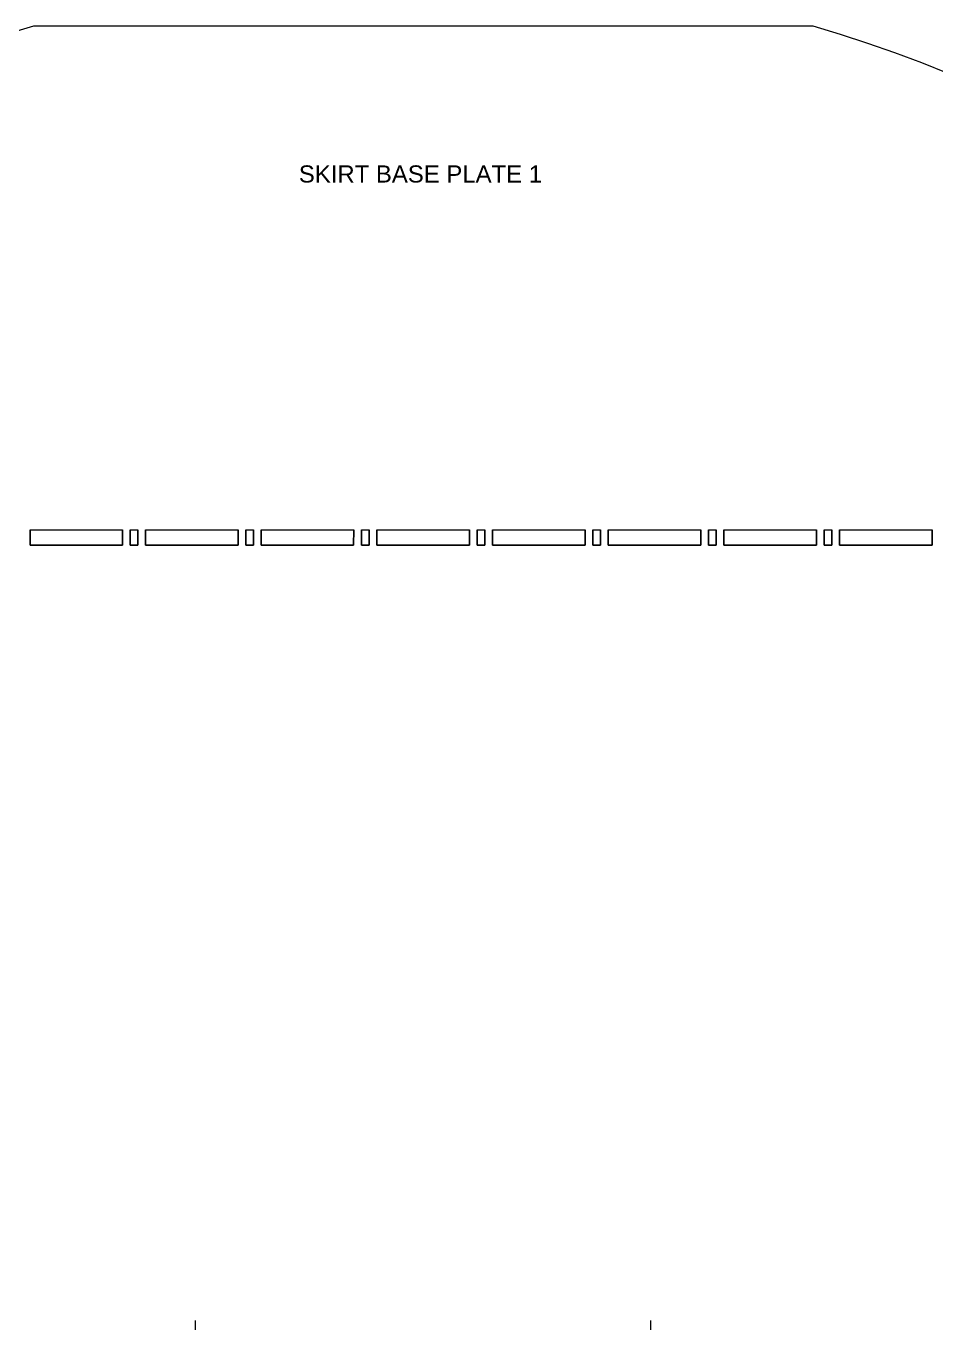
# Model space of a CAD drawing. Header units: millimetres. Extents: x 0 to 1210, y 0 to 841.
# Drawn here: x 915.6 to 1065.5, y 484.8 to 700 of the extents above; entities that cross this region are included whole.
import ezdxf

# ---------------------------------------------------------------- set-up
doc = ezdxf.new("R2010")
doc.units = ezdxf.units.MM
doc.header["$MEASUREMENT"] = 0
doc.layers.get('0').update_dxf_attribs({"linetype": 'CONTINUOUS'})
doc.styles.add('Arial0', font='arial.ttf', dxfattribs={"height": 7.794})

msp = doc.modelspace()

# ---------------------------------------------------------------- linework, layer by layer
at = {"color": 7, "linetype": 'Continuous', "lineweight": 9, "true_color": 0x000007}
for p, q in [((1045.22, 700.03), (916.77, 700.03)), ((916.21, 617.1), (931.46, 617.1)), ((932.72, 617.1), (933.97, 617.1)), ((935.26, 617.1), (950.51, 617.1)), ((951.77, 617.1), (953.03, 617.1)), ((954.32, 617.1), (969.57, 617.1)), ((970.82, 617.1), (972.08, 617.1)), ((973.37, 617.1), (988.62, 617.1)), ((989.88, 617.1), (991.13, 617.1)), ((992.42, 617.1), (1007.67, 617.1)), ((1008.93, 617.1), (1010.19, 617.1)), ((1011.48, 617.1), (1026.73, 617.1)), ((1027.99, 617.1), (1029.24, 617.1)), ((1030.53, 617.1), (1045.78, 617.1)), ((1047.04, 617.1), (1048.3, 617.1)), ((1049.59, 617.1), (1064.84, 617.1)), ((943.5, 485.34), (943.5, 486.87)), ((1018.49, 485.34), (1018.49, 486.87))]:
    msp.add_line(p, q, dxfattribs=at)
for p, q in [((916.21, 617.1), (916.21, 614.57)), ((931.46, 614.57), (931.46, 617.1)), ((932.72, 617.1), (932.72, 614.57)), ((933.97, 614.57), (933.97, 617.1)), ((935.26, 617.1), (935.26, 614.57)), ((950.51, 614.57), (950.51, 617.1)), ((951.77, 617.1), (951.77, 614.57)), ((953.03, 614.57), (953.03, 617.1)), ((954.32, 617.1), (954.32, 614.57)), ((969.5, 614.57), (969.57, 617.1)), ((970.82, 617.1), (970.82, 614.57)), ((972.08, 614.57), (972.08, 617.1)), ((973.37, 617.1), (973.37, 614.57)), ((988.62, 614.57), (988.62, 617.1)), ((989.88, 617.1), (989.88, 614.57)), ((991.13, 614.57), (991.13, 617.1)), ((992.42, 617.1), (992.42, 614.57)), ((1007.67, 614.57), (1007.67, 617.1)), ((1008.93, 617.1), (1008.93, 614.57)), ((1010.19, 614.57), (1010.19, 617.1)), ((1011.48, 617.1), (1011.48, 614.57)), ((1026.73, 614.57), (1026.73, 617.1)), ((1027.99, 617.1), (1027.99, 614.57)), ((1029.24, 614.57), (1029.24, 617.1)), ((1030.53, 617.1), (1030.53, 614.57)), ((1045.78, 614.57), (1045.78, 617.1)), ((1047.04, 617.1), (1047.04, 614.57)), ((1048.3, 614.57), (1048.3, 617.1)), ((1049.59, 617.1), (1049.59, 614.57)), ((1064.84, 614.57), (1064.84, 617.1)), ((916.21, 614.57), (931.46, 614.57)), ((932.72, 614.57), (933.97, 614.57)), ((935.26, 614.57), (950.51, 614.57)), ((951.77, 614.57), (953.03, 614.57)), ((954.32, 614.57), (969.5, 614.57)), ((970.82, 614.57), (972.08, 614.57)), ((973.37, 614.57), (988.62, 614.57)), ((989.88, 614.57), (991.13, 614.57)), ((992.42, 614.57), (1007.67, 614.57)), ((1008.93, 614.57), (1010.19, 614.57)), ((1011.48, 614.57), (1026.73, 614.57)), ((1027.99, 614.57), (1029.24, 614.57)), ((1030.53, 614.57), (1045.78, 614.57)), ((1047.04, 614.57), (1048.3, 614.57)), ((1049.59, 614.57), (1064.84, 614.57))]:
    msp.add_line(p, q)
for points in [[(916.77, 700.03), (818.92, 671.35), (752, 581.84), (752.1, 479.85), (752.1, 479.85), (752.43, 378.27), (819.29, 289.28), (916.77, 260.67)], [(1045.22, 260.67), (1143.07, 289.41), (1209.99, 378.89), (1209.86, 480.85), (1209.86, 480.85), (1209.56, 582.4), (1142.67, 671.48), (1045.22, 700.03)]]:
    msp.add_open_spline(points, degree=3, knots=[0, 0, 0, 0, 0.125, 0.125, 0.125, 0.125001, 1, 1, 1, 1], dxfattribs=at)

# ---------------------------------------------------------------- texts
at = {"color": 7, "true_color": 0x000007, "style": 'Arial0'}
msp.add_text('SKIRT BASE PLATE 1', height=2.8211, dxfattribs=at).set_placement((960.5, 674.28))

doc.saveas('drawing.dxf')
